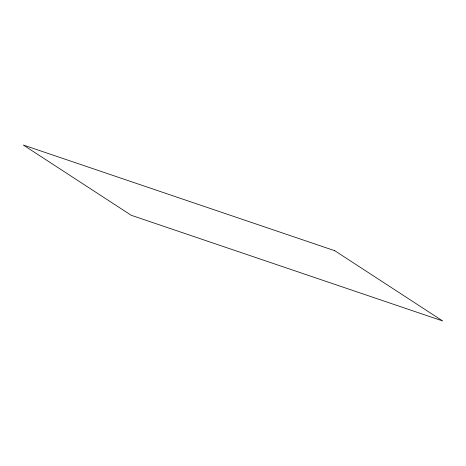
<?xml version="1.0" encoding="UTF-8"?>
<svg xmlns="http://www.w3.org/2000/svg" width="466" height="466" viewBox="0 0 466 466"><rect width="100%" height="100%" fill="white"/><g stroke="black" fill="none" stroke-linecap="round" stroke-linejoin="round"><path stroke-width="0.7" d="M334.769 250.714L23.3 145.025L131.231 215.286L442.7 320.975L334.769 250.714"/></g></svg>
